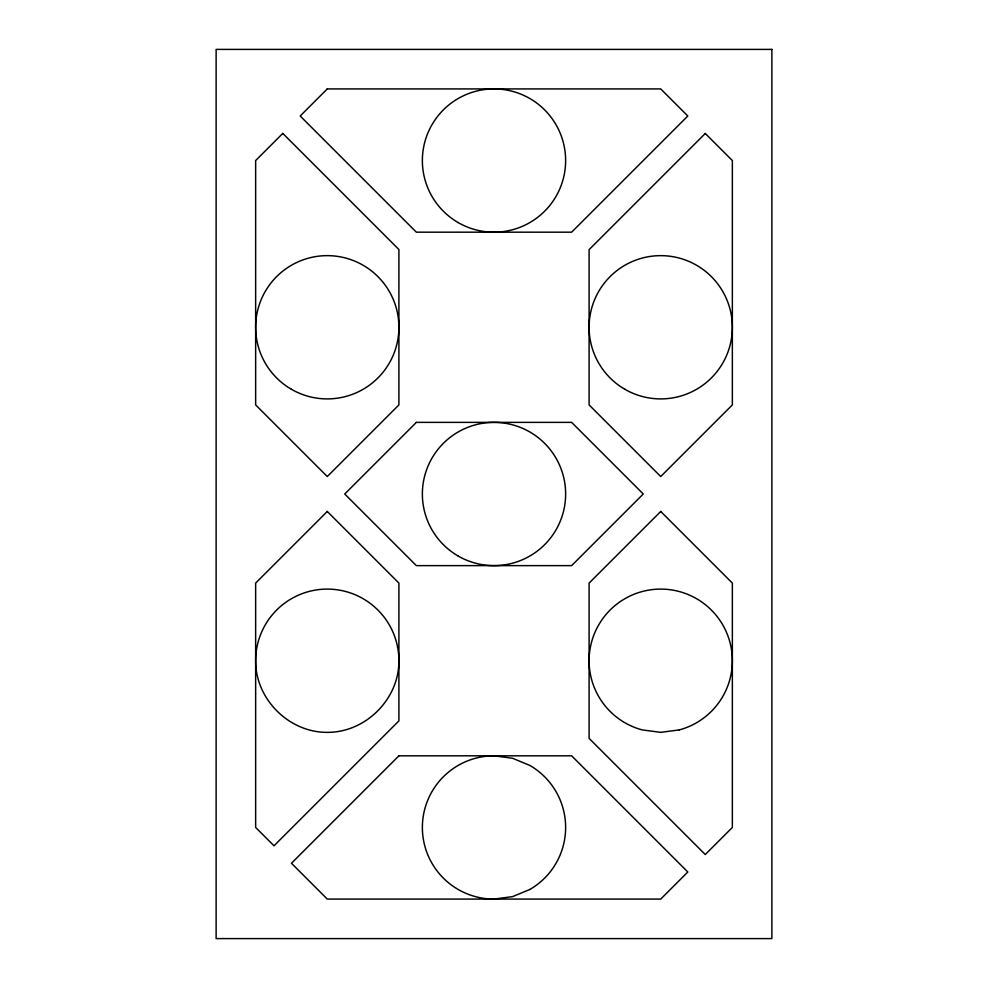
<?xml version="1.0" encoding="UTF-8"?>
<svg xmlns="http://www.w3.org/2000/svg" width="988" height="988" viewBox="0 0 988 988"><rect width="100%" height="100%" fill="white"/><g stroke="black" fill="none" stroke-linecap="round" stroke-linejoin="round"><path stroke-width="1.48" d="M398.905 661.676C398.621 699.652 365.264 732.577 327.275 732.355C288.941 732.59 255.41 699.059 255.645 660.725A71.63 71.63 0 0 1 327.275 589.095A71.63 71.63 0 0 1 398.905 660.725M282.79 133.405L255.645 160.55L255.645 404.907L327.275 476.537L398.905 404.907L398.905 249.519L282.79 133.405M327.275 88.92L300.191 116.004L416.368 232.18L571.632 232.18L687.809 116.004L660.725 88.92L327.275 88.92M327.275 511.463L255.645 583.093L255.645 827.45L273.997 845.802L398.905 720.894L398.905 583.093L327.275 511.463M416.368 422.37L344.738 494L416.368 565.63L571.632 565.63L643.262 494L571.632 422.37L416.368 422.37M705.271 133.466L589.095 249.643L589.095 404.907L660.725 476.537L732.355 404.907L732.355 160.55L705.271 133.466M398.905 755.82L291.46 863.265L327.275 899.08L660.725 899.08L687.809 871.996L571.632 755.82L398.905 755.82M660.725 511.463L589.095 583.093L589.095 738.357L705.271 854.534L732.355 827.45L732.355 583.093L660.725 511.463M529.815 889.484L512.537 896.635L494 899.08A71.63 71.63 0 0 1 422.37 827.45A71.63 71.63 0 0 1 494 755.82L512.537 758.265L529.815 765.416A71.63 71.63 0 0 1 529.815 889.484M679.262 729.91L660.725 732.355L642.188 729.91A71.63 71.63 0 0 1 602.05 619.637A71.63 71.63 0 0 1 719.4 619.637A71.63 71.63 0 0 1 679.262 729.91M771.875 49.4L216.125 49.4L216.125 938.6L771.875 938.6L771.875 49.4M458.185 222.584A71.63 71.63 0 0 0 565.63 160.55A71.63 71.63 0 0 0 458.185 98.516A71.63 71.63 0 0 0 458.185 222.584M624.91 389.309A71.63 71.63 0 0 0 732.355 327.275A71.63 71.63 0 0 0 624.91 265.241A71.63 71.63 0 0 0 624.91 389.309M291.46 389.309A71.63 71.63 0 0 0 398.905 327.275A71.63 71.63 0 0 0 291.46 265.241A71.63 71.63 0 0 0 291.46 389.309M458.185 556.034A71.63 71.63 0 0 0 565.63 494A71.63 71.63 0 0 0 458.185 431.966A71.63 71.63 0 0 0 458.185 556.034"/></g></svg>
